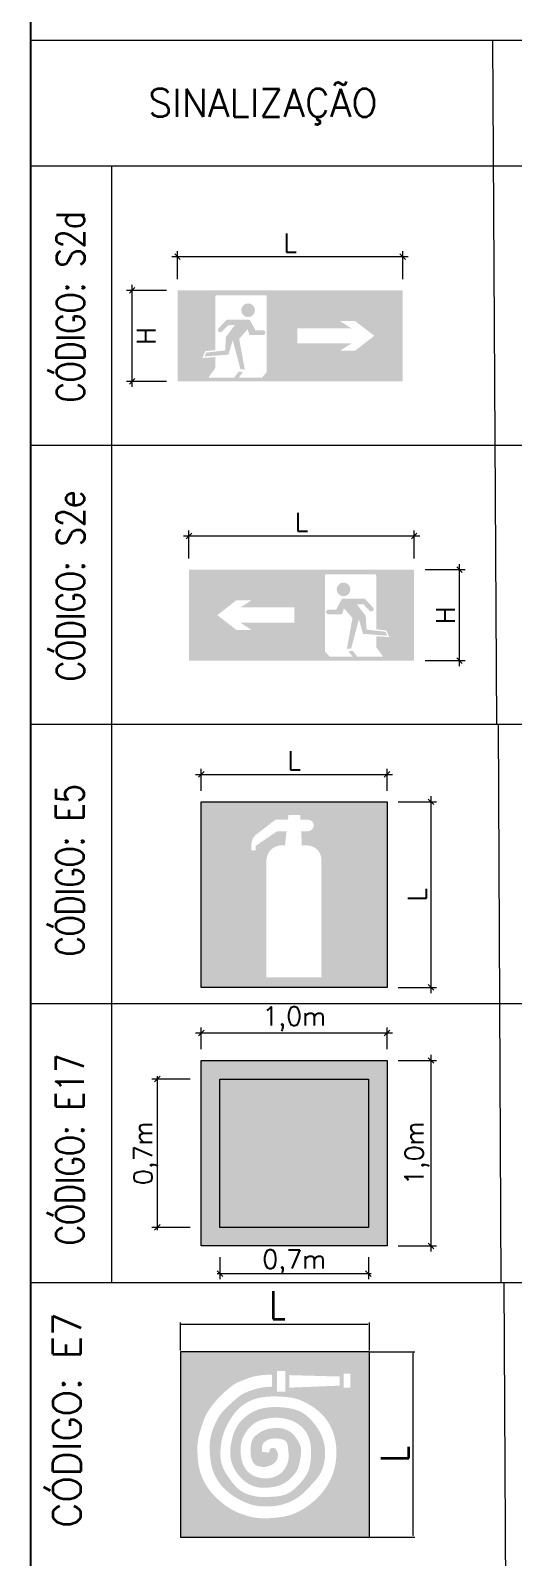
# Model space of a CAD drawing. Header units: metres. Extents: x 341 to 459, y 1341 to 1425.
# Drawn here: x 440.91 to 444.37, y 1397.83 to 1408.77 of the extents above; entities that cross this region are included whole.
import ezdxf
from ezdxf.enums import TextEntityAlignment as Align

# ---------------------------------------------------------------- set-up
doc = ezdxf.new("R2010")
doc.units = ezdxf.units.M
for name, color, linetype, lineweight in [('GDM', 7, 'Continuous', 9), ('GL2', 7, 'Continuous', 9), ('GR100', 3, 'Continuous', 20), ('GR80', 3, 'Continuous', 20), ('INC_PL_VERDE', 80, 'Continuous', 20), ('INC_PLACAS', 10, 'Continuous', 20)]:
    doc.layers.add(name, color=color, linetype=linetype, lineweight=lineweight)
doc.styles.add('COTAS', font='romans.shx', dxfattribs={"height": 0.15})
doc.styles.add('R80', font='simplex.shx', dxfattribs={"height": 2})
doc.styles.add('ROMANS', font='ROMANS.SHX')

# ---------------------------------------------------------------- blocks, each defined once
blk = doc.blocks.new('_Oblique')
at = {"color": 0, "linetype": 'ByBlock', "lineweight": -2}
blk.add_line((-0.5, -0.5), (0.5, 0.5), dxfattribs=at)

msp = doc.modelspace()

# ---------------------------------------------------------------- hatches: boundary and pattern name
h = msp.add_hatch(color=50)
h.dxf.hatch_style = 1
h.paths.add_polyline_path([(442.13, 1401.392), (442.13, 1400.064), (443.462, 1400.064), (443.462, 1401.392)])
h.paths.add_polyline_path([(443.328, 1401.259), (443.328, 1400.197), (442.264, 1400.197), (442.264, 1401.259)], flags=16)
h = msp.add_hatch(color=10)
h.dxf.hatch_style = 1
h.paths.add_polyline_path([(442.264, 1401.259), (442.264, 1400.197), (443.328, 1400.197), (443.328, 1401.259)])
at = {"layer": 'INC_PL_VERDE'}
h = msp.add_hatch(color=256, dxfattribs=at)
h.paths.add_polyline_path([(443.574, 1406.906), (443.574, 1406.255), (441.96, 1406.255), (441.96, 1406.906)])
h.paths.add_polyline_path([(442.818, 1406.635), (442.818, 1406.526), (443.206, 1406.526), (443.124, 1406.474), (443.232, 1406.474), (443.371, 1406.581), (443.232, 1406.687), (443.124, 1406.687), (443.206, 1406.635)], flags=16)
h.paths.add_polyline_path([(442.599, 1406.863, 0.414214), (442.59, 1406.872), (442.241, 1406.872, 0.414214), (442.232, 1406.863), (442.232, 1406.479), (442.159, 1406.471), (442.137, 1406.422), (442.232, 1406.429), (442.232, 1406.351), (442.181, 1406.282), (442.367, 1406.282), (442.398, 1406.325), (442.429, 1406.322), (442.4, 1406.282), (442.565, 1406.282), (442.599, 1406.319)], flags=16)
h.paths.add_polyline_path([(442.573, 1406.62), (442.519, 1406.62), (442.477, 1406.697), (442.313, 1406.697), (442.255, 1406.636, 1), (442.28, 1406.612), (442.323, 1406.657), (442.371, 1406.658), (442.307, 1406.574), (442.301, 1406.476), (442.166, 1406.461), (442.154, 1406.434), (442.325, 1406.446), (442.356, 1406.55), (442.411, 1406.342), (442.442, 1406.339), (442.402, 1406.559), (442.463, 1406.629), (442.475, 1406.587), (442.573, 1406.587, 1)], flags=0)
h.paths.add_polyline_path([(442.417, 1406.764, 1), (442.515, 1406.764, 1)], flags=0)
h = msp.add_hatch(color=256, dxfattribs=at)
h.paths.add_polyline_path([(442.042, 1404.907), (442.042, 1404.255), (443.656, 1404.255), (443.656, 1404.907)])
h.paths.add_polyline_path([(442.798, 1404.636), (442.798, 1404.527), (442.41, 1404.527), (442.492, 1404.474), (442.383, 1404.474), (442.245, 1404.581), (442.383, 1404.688), (442.492, 1404.688), (442.41, 1404.636)], flags=16)
h.paths.add_polyline_path([(443.017, 1404.864, -0.414214), (443.026, 1404.873), (443.374, 1404.873, -0.414214), (443.384, 1404.864), (443.384, 1404.48), (443.457, 1404.471), (443.478, 1404.423), (443.384, 1404.43), (443.384, 1404.352), (443.434, 1404.283), (443.248, 1404.283), (443.217, 1404.325), (443.186, 1404.322), (443.215, 1404.283), (443.051, 1404.283), (443.017, 1404.32)], flags=16)
h.paths.add_polyline_path([(443.042, 1404.621), (443.097, 1404.621), (443.139, 1404.698), (443.303, 1404.698), (443.361, 1404.636, -1), (443.336, 1404.612), (443.293, 1404.658), (443.245, 1404.659), (443.309, 1404.575), (443.315, 1404.477), (443.45, 1404.462), (443.462, 1404.434), (443.29, 1404.447), (443.26, 1404.551), (443.205, 1404.343), (443.174, 1404.339), (443.214, 1404.56), (443.153, 1404.63), (443.14, 1404.587), (443.042, 1404.587, -1)], flags=0)
h.paths.add_polyline_path([(443.199, 1404.765, -1), (443.101, 1404.765, -1)], flags=0)
at = {"layer": 'INC_PLACAS'}
h = msp.add_hatch(color=256, dxfattribs=at)
h.paths.add_polyline_path([(443.462, 1403.244), (442.13, 1403.244), (442.13, 1401.915), (443.462, 1401.915)])
h.paths.add_polyline_path([(442.597, 1402.822, -0.382756), (442.696, 1402.932), (442.73, 1402.932), (442.742, 1403.034), (442.674, 1403.034), (442.521, 1402.929), (442.521, 1402.896), (442.489, 1402.896), (442.489, 1402.934, -0.252205), (442.534, 1403.018), (442.662, 1403.116), (442.751, 1403.116), (442.755, 1403.15), (442.84, 1403.15), (442.841, 1403.116), (442.896, 1403.116, -1), (442.896, 1403.034), (442.846, 1403.034), (442.851, 1402.932), (442.888, 1402.932, -0.398799), (442.991, 1402.835), (442.991, 1401.987), (442.597, 1401.987)], flags=16)
h = msp.add_hatch(color=256, dxfattribs=at)
h.paths.add_polyline_path([(443.335, 1399.307), (441.982, 1399.307), (441.982, 1397.979), (443.335, 1397.979)])
edge = h.paths.add_edge_path(flags=16)
edge.add_spline(control_points=[(442.638, 1399.056), (442.619, 1399.055), (442.57, 1399.054), (442.496, 1399.034), (442.416, 1399.003), (442.347, 1398.939), (442.272, 1398.874), (442.22, 1398.777), (442.189, 1398.68), (442.191, 1398.576), (442.202, 1398.472), (442.25, 1398.371), (442.325, 1398.294), (442.413, 1398.24), (442.505, 1398.203), (442.611, 1398.195), (442.726, 1398.209), (442.839, 1398.266), (442.918, 1398.351), (442.996, 1398.438), (443.024, 1398.554), (443.011, 1398.683), (442.946, 1398.794), (442.845, 1398.891), (442.705, 1398.913), (442.568, 1398.91), (442.447, 1398.853), (442.371, 1398.761), (442.343, 1398.655), (442.329, 1398.544), (442.379, 1398.436), (442.456, 1398.362), (442.541, 1398.329), (442.623, 1398.333), (442.715, 1398.35), (442.782, 1398.405), (442.829, 1398.473), (442.84, 1398.542), (442.852, 1398.612), (442.822, 1398.674), (442.782, 1398.731), (442.711, 1398.763), (442.641, 1398.76), (442.587, 1398.75), (442.541, 1398.723), (442.496, 1398.69), (442.483, 1398.628), (442.482, 1398.575), (442.492, 1398.53), (442.515, 1398.492), (442.557, 1398.482), (442.594, 1398.48), (442.625, 1398.492), (442.65, 1398.504), (442.666, 1398.522), (442.675, 1398.537), (442.677, 1398.55), (442.68, 1398.563), (442.68, 1398.576), (442.676, 1398.588), (442.671, 1398.599), (442.666, 1398.61), (442.657, 1398.616), (442.646, 1398.618), (442.635, 1398.619), (442.626, 1398.613), (442.622, 1398.605), (442.618, 1398.597), (442.62, 1398.591), (442.608, 1398.578), (442.589, 1398.593), (442.566, 1398.586), (442.566, 1398.614), (442.563, 1398.652), (442.623, 1398.687), (442.68, 1398.686), (442.747, 1398.674), (442.753, 1398.604), (442.761, 1398.543), (442.738, 1398.472), (442.675, 1398.407), (442.569, 1398.391), (442.465, 1398.43), (442.419, 1398.514), (442.41, 1398.592), (442.414, 1398.662), (442.448, 1398.734), (442.509, 1398.804), (442.608, 1398.834), (442.71, 1398.836), (442.81, 1398.807), (442.888, 1398.737), (442.918, 1398.645), (442.918, 1398.554), (442.908, 1398.455), (442.841, 1398.36), (442.749, 1398.275), (442.622, 1398.266), (442.507, 1398.265), (442.395, 1398.312), (442.33, 1398.4), (442.278, 1398.479), (442.265, 1398.56), (442.27, 1398.642), (442.289, 1398.735), (442.337, 1398.823), (442.396, 1398.905), (442.48, 1398.961), (442.583, 1398.987), (442.693, 1398.987), (442.809, 1398.978), (442.921, 1398.923), (443.015, 1398.848), (443.086, 1398.726), (443.107, 1398.585), (443.083, 1398.439), (443.014, 1398.305), (442.906, 1398.203), (442.778, 1398.132), (442.656, 1398.116), (442.538, 1398.11), (442.431, 1398.137), (442.339, 1398.178), (442.264, 1398.235), (442.202, 1398.295), (442.157, 1398.361), (442.128, 1398.424), (442.109, 1398.492), (442.104, 1398.558), (442.101, 1398.629), (442.109, 1398.699), (442.134, 1398.776), (442.158, 1398.852), (442.205, 1398.919), (442.259, 1398.984), (442.319, 1399.038), (442.374, 1399.081), (442.43, 1399.103), (442.491, 1399.127), (442.564, 1399.141), (442.615, 1399.142), (442.638, 1399.142)], knot_values=[0.12201, 0.12201, 0.12201, 0.12201, 5.737107, 14.819926, 22.969205, 31.225702, 42.746159, 52.526505, 63.713963, 72.899476, 83.584163, 94.901629, 105.689346, 115.354451, 125.722444, 134.95148, 147.210009, 159.84658, 172.104837, 181.985221, 194.386995, 206.595732, 219.859759, 232.512639, 247.104782, 260.654847, 273.138389, 286.076679, 294.956784, 305.722513, 318.920204, 328.854372, 337.193386, 345.341446, 353.163779, 364.927967, 370.071941, 377.763213, 385.56858, 390.620836, 397.902058, 406.280504, 412.521611, 418.576771, 422.533381, 428.550185, 434.525441, 440.417041, 444.703896, 448.310245, 452.91634, 456.730339, 459.47137, 462.653492, 465.011824, 466.468116, 467.82777, 469.114409, 470.437551, 471.617937, 472.979152, 474.140284, 475.189323, 476.050575, 477.45356, 478.311873, 479.178092, 480.11515, 480.670436, 480.914261, 485.120324, 485.930067, 486.730739, 491.794575, 497.89411, 504.028937, 509.692864, 515.257953, 522.487803, 528.595794, 536.925771, 548.264934, 558.825899, 567.982957, 575.444421, 582.225553, 588.762798, 598.874338, 609.208748, 618.478779, 629.358941, 639.692848, 648.534039, 657.332849, 667.039131, 677.759529, 691.521662, 702.49802, 714.924523, 726.105142, 737.126905, 747.178669, 754.20101, 761.117067, 771.898185, 782.292334, 791.025245, 802.003499, 811.758414, 822.602671, 834.800572, 846.188857, 859.341235, 870.464547, 887.811892, 900.874185, 914.428553, 931.97721, 944.904642, 957.508446, 968.506328, 980.281002, 989.9796, 998.7426, 1008.29359, 1015.74293, 1022.488123, 1029.153918, 1036.575585, 1042.387521, 1050.450886, 1057.655384, 1066.525931, 1074.113485, 1081.962311, 1091.998024, 1098.411255, 1102.663979, 1109.906335, 1117.989031, 1125.018706, 1125.018706, 1125.018706, 1125.018706], degree=3, periodic=0)
edge.add_line((442.638, 1399.142), (442.638, 1399.056))
h.paths.add_polyline_path([(443.198, 1399.049), (443.152, 1399.049), (443.152, 1399.149), (443.198, 1399.149)], flags=16)
h.paths.add_polyline_path([(443.123, 1399.064), (442.761, 1399.049), (442.761, 1399.139), (443.123, 1399.129)], flags=16)
h.paths.add_polyline_path([(442.733, 1399.021), (442.673, 1399.021), (442.673, 1399.169), (442.733, 1399.169)], flags=16)

# ---------------------------------------------------------------- linework, layer by layer
msp.add_line((440.907, 1409.494), (440.907, 1349.039))
at = {"layer": 'GDM'}
for p, q in [((443.614, 1407.147, -0.001), (441.92, 1407.147, -0.001)), ((441.96, 1406.986, -0.001), (441.96, 1407.187, -0.001)), ((443.574, 1406.986, -0.001), (443.574, 1407.187, -0.001)), ((441.635, 1406.215, -0.001), (441.635, 1406.946, -0.001)), ((441.88, 1406.906, -0.001), (441.595, 1406.906, -0.001)), ((441.88, 1406.255, -0.001), (441.595, 1406.255, -0.001)), ((442.042, 1404.987, -0.001), (442.042, 1405.188, -0.001)), ((443.656, 1404.987, -0.001), (443.656, 1405.188, -0.001)), ((442.002, 1405.148, -0.001), (443.696, 1405.148, -0.001)), ((443.736, 1404.907, -0.001), (444.021, 1404.907, -0.001)), ((443.981, 1404.215, -0.001), (443.981, 1404.947, -0.001)), ((443.736, 1404.255, -0.001), (444.021, 1404.255, -0.001))]:
    msp.add_line(p, q, dxfattribs=at)
at = {"layer": 'GL2'}
for p, q in [((440.907, 1408.699), (458.4, 1408.699)), ((444.249, 1403.8), (444.221, 1408.699)), ((440.907, 1407.799), (458.4, 1407.799)), ((441.488, 1403.8), (441.488, 1407.799)), ((440.907, 1405.799), (458.4, 1405.799)), ((440.906, 1403.8), (458.4, 1403.8)), ((441.488, 1399.802), (441.488, 1403.8)), ((444.281, 1399.802), (444.26, 1403.8)), ((442.09, 1403.441), (443.502, 1403.441)), ((442.13, 1403.324), (442.13, 1403.481)), ((443.462, 1403.324), (443.462, 1403.481)), ((443.542, 1403.244), (443.817, 1403.244)), ((443.777, 1401.875), (443.777, 1403.284)), ((443.542, 1401.915), (443.817, 1401.915)), ((440.907, 1401.801), (458.4, 1401.801)), ((442.09, 1401.589), (443.502, 1401.589)), ((442.13, 1401.472), (442.13, 1401.629)), ((443.462, 1401.472), (443.462, 1401.629)), ((443.542, 1401.392), (443.817, 1401.392)), ((443.777, 1400.024), (443.777, 1401.432)), ((442.05, 1401.259), (441.776, 1401.259)), ((441.816, 1400.176), (441.816, 1401.279)), ((442.05, 1400.197), (441.776, 1400.197)), ((443.542, 1400.064), (443.817, 1400.064)), ((442.264, 1399.984), (442.264, 1399.826)), ((443.328, 1399.984), (443.328, 1399.826)), ((442.244, 1399.866), (443.348, 1399.866)), ((440.907, 1399.802), (458.4, 1399.802)), ((444.324, 1395.803), (444.302, 1399.802))]:
    msp.add_line(p, q, dxfattribs=at)
at = {"layer": 'GL2', "color": 7}
for p, q in [((441.982, 1399.315), (441.982, 1399.516)), ((441.982, 1399.505), (443.324, 1399.505)), ((443.335, 1399.315), (443.335, 1399.516)), ((443.342, 1399.307), (443.661, 1399.307)), ((443.65, 1397.99), (443.65, 1399.296)), ((443.342, 1397.979), (443.661, 1397.979))]:
    msp.add_line(p, q, dxfattribs=at)
for points in [[(441.993, 1399.507), (441.993, 1399.503), (441.982, 1399.505)], [(443.324, 1399.507), (443.324, 1399.503), (443.335, 1399.505)], [(443.648, 1399.296), (443.652, 1399.296), (443.65, 1399.307)], [(443.648, 1397.99), (443.652, 1397.99), (443.65, 1397.979)]]:
    msp.add_solid(points, dxfattribs=at)
at = {"layer": 'INC_PLACAS'}
for points in [[(442.13, 1403.244), (443.462, 1403.244), (443.462, 1401.915), (442.13, 1401.915)], [(442.264, 1401.259), (443.328, 1401.259), (443.328, 1400.197), (442.264, 1400.197)]]:
    msp.add_lwpolyline(points, close=True, dxfattribs=at)
at = {"layer": 'INC_PLACAS', "color": 2}
msp.add_lwpolyline([(442.13, 1401.392), (443.462, 1401.392), (443.462, 1400.064), (442.13, 1400.064)], close=True, dxfattribs=at)
at = {"layer": 'INC_PLACAS'}
msp.add_lwpolyline([(443.335, 1399.307), (441.982, 1399.307), (441.982, 1397.979), (443.335, 1397.979), (443.335, 1399.307)], dxfattribs=at)

# ---------------------------------------------------------------- block references
at = {"layer": 'GDM', "yscale": 0.04000000000000001, "zscale": 0.04000000000000001}
for p, xscale in [((441.96, 1407.147, -0.001), -0.04000000000000001), ((443.656, 1405.148, -0.001), 0.04000000000000001)]:
    msp.add_blockref('_Oblique', p, dxfattribs=dict(at, xscale=xscale))
for p, xscale, rotation in [((443.574, 1407.147, -0.001), -0.04000000000000001, 180), ((441.635, 1406.906, -0.001), -0.04000000000000001, 270), ((441.635, 1406.255, -0.001), -0.04000000000000001, 90), ((442.042, 1405.148, -0.001), 0.04000000000000001, 180), ((443.981, 1404.907, -0.001), 0.04000000000000001, 90), ((443.981, 1404.255, -0.001), 0.04000000000000001, 270)]:
    msp.add_blockref('_Oblique', p, dxfattribs=dict(at, xscale=xscale, rotation=rotation))
at = {"layer": 'GL2', "yscale": 0.03998638111995581, "zscale": 0.03998638111995581}
for p, xscale, rotation in [((442.13, 1403.441), 0.03998638111995581, 180), ((443.777, 1403.244), 0.03998638111995581, 90), ((443.777, 1401.915), 0.03998638111995581, 270), ((442.13, 1401.589), 0.03998638111995581, 180), ((443.777, 1401.392), 0.03998638111995581, 90), ((441.816, 1401.259), -0.03998638111995581, 270), ((441.816, 1400.197), -0.03998638111995581, 90), ((443.777, 1400.064), 0.03998638111995581, 270), ((443.328, 1399.866), -0.03998638111995581, 180)]:
    msp.add_blockref('_Oblique', p, dxfattribs=dict(at, xscale=xscale, rotation=rotation))
for p, xscale in [((443.462, 1403.441), 0.03998638111995581), ((443.462, 1401.589), 0.03998638111995581), ((442.264, 1399.866), -0.03998638111995581)]:
    msp.add_blockref('_Oblique', p, dxfattribs=dict(at, xscale=xscale))

# ---------------------------------------------------------------- texts
at = {"layer": 'GDM', "color": 3, "char_height": 0.1333, "attachment_point": 5, "style": 'R80'}
for insert in [(442.767, 1407.247, -0.001), (442.849, 1405.248, -0.001)]:
    msp.add_mtext('\\A1;L', dxfattribs=dict(at, insert=insert))
at = {"layer": 'GDM', "color": 3, "char_height": 0.1333, "attachment_point": 5, "rotation": 90, "style": 'R80'}
for insert in [(441.735, 1406.581, -0.001), (443.881, 1404.581, -0.001)]:
    msp.add_mtext('\\A1;H', dxfattribs=dict(at, insert=insert))
at = {"layer": 'GL2', "color": 3, "style": 'COTAS', "width": 0.8}
msp.add_text('L', height=0.2, dxfattribs=at).set_placement((442.619, 1399.54))
msp.add_text('L', height=0.2, rotation=90, dxfattribs=at).set_placement((443.617, 1398.516))
at = {"layer": 'GL2', "color": 3, "char_height": 0.1333, "attachment_point": 5, "style": 'R80'}
for s, insert in [('\\A1;L', (442.796, 1403.541)), ('\\A1;1,0m', (442.796, 1401.689)), ('\\A1;0,7m', (442.796, 1399.949))]:
    msp.add_mtext(s, dxfattribs=dict(at, insert=insert))
at = {"layer": 'GL2', "color": 3, "char_height": 0.1333, "attachment_point": 5, "rotation": 90, "style": 'R80'}
for s, insert in [('\\A1;L', (443.677, 1402.579)), ('\\A1;0,7m', (441.733, 1400.728)), ('\\A1;1,0m', (443.677, 1400.728))]:
    msp.add_mtext(s, dxfattribs=dict(at, insert=insert))
at = {"layer": 'GR100', "linetype": 'Continuous', "style": 'R80'}
msp.add_text('SINALIZAÇÃO', height=0.2, dxfattribs=at).set_placement((442.572, 1408.249), align=Align.MIDDLE_CENTER)
at = {"layer": 'GR80', "style": 'R80', "width": 0.8}
for s, p in [('CÓDIGO: S2d', (441.193, 1406.789, -0.001)), ('CÓDIGO: S2e', (441.193, 1404.79, -0.001)), ('CÓDIGO: E5', (441.188, 1402.754)), ('CÓDIGO: E17', (441.188, 1400.755))]:
    msp.add_text(s, height=0.2, rotation=90, dxfattribs=at).set_placement(p, align=Align.MIDDLE_CENTER)
at = {"layer": 'GR80', "style": 'ROMANS'}
msp.add_text('CÓDIGO: E7', height=0.2, rotation=90, dxfattribs=at).set_placement((441.166, 1398.818), align=Align.MIDDLE_CENTER)

doc.saveas('drawing.dxf')
